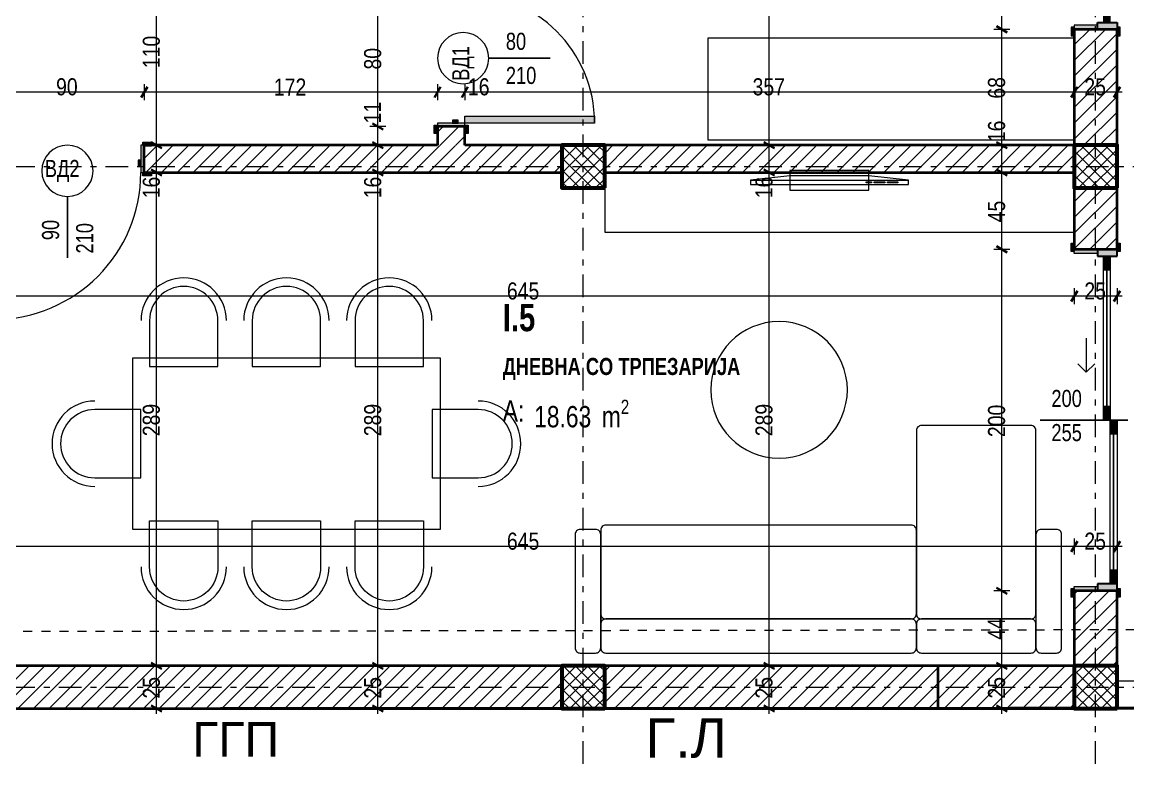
# Model space of a CAD drawing. Extents: x 1230 to 300706, y -1407 to 36108.
# Drawn here: x 66690 to 73165, y 7504 to 11849 of the extents above; entities that cross this region are included whole.
import ezdxf

# ---------------------------------------------------------------- set-up
doc = ezdxf.new("R2010")
doc.units = 0
doc.header["$LTSCALE"] = 5
doc.header["$MEASUREMENT"] = 0
doc.set_wipeout_variables(frame=1)
for name, pattern in [('- Двойно прекъснати линии', [1093.611073, 529.166651, -211.666656, 141.111112, -211.666656]), ('- Прекъснати линия', [423.333333, 211.666667, -211.666667]), ('Wipeout_Contour', [100000, 0, -100000])]:
    doc.linetypes.add(name, pattern=pattern)
for name, color, linetype, lineweight in [('1', 255, 'Continuous', 13), ('101', 253, 'Continuous', 15), ('2', 8, 'Continuous', 15), ('23', 8, 'Continuous', 30), ('27', 7, 'Continuous', 40), ('4', 43, 'Continuous', 20), ('46', 9, 'Continuous', 35), ('47', 7, 'Continuous', 60), ('5', 7, 'Continuous', 25), ('7', 7, 'Continuous', 25), ('85', 254, 'Continuous', 20), ('dimenzija', 7, 'Continuous', 13), ('gradezna_linija', 7, 'Continuous', 53), ('Pecat', 7, 'Continuous', 25), ('U-3.2 LINIJA NA PARCELA', 82, 'Continuous', 50)]:
    doc.layers.add(name, color=color, linetype=linetype, lineweight=lineweight)
for name, color, linetype, lineweight, true_color in [('168', 7, 'Continuous', 15, 0x5e5e5e), ('184', 7, 'Continuous', 0, 0xe8e8e8), ('3', 7, 'Continuous', 18, 0x7c7c7c), ('45', 7, 'Continuous', 35, 0x404040), ('61', 7, 'Continuous', 20, 0x6a6a6a), ('87', 7, 'Continuous', 20, 0x6a6a6a), ('89', 7, 'Continuous', 20, 0x111111)]:
    doc.layers.add(name, color=color, linetype=linetype, lineweight=lineweight, true_color=true_color)
doc.layers.add('LEGENDI', color=7, linetype='Continuous')
doc.styles.add('GENERATED_STYLE_4', font='arial.ttf')
doc.styles.add('GENERATED_STYLE_5', font='arialbd.ttf')
doc.styles.add('GENERATED_STYLE_6', font='Cambria Math.ttf')
doc.styles.add('PECAT', font='arial.ttf', dxfattribs={"height": 1.5})
pattern_1 = [(45, (4240.815, 9842.58), (-45.96194, 45.96194), [])]
pattern_2 = [(45, (4240.815, 9842.58), (-35.35534, 35.35534), []), (135, (4240.815, 9842.58), (35.35534, 35.35534), [])]

# ---------------------------------------------------------------- blocks, each defined once
blk = doc.blocks.new('A$C7bff3a25')
at = {"color": 5, "linetype": 'Continuous', "lineweight": 70, "const_width": 0.00234, "flags": 128}
blk.add_lwpolyline([(30.3721, 12.7893), (16.9847, 25.5474)], dxfattribs=at)
at = {"layer": 'gradezna_linija', "linetype": 'Continuous', "lineweight": 35}
blk.add_lwpolyline([(27.4767, 15.5431), (28.7793, 14.3009), (33.5412, 19.2943), (32.2385, 20.5366), (23.5543, 28.8181), (18.7924, 23.8247)], close=True, dxfattribs=at).dxf.unprotected_set("ltscale", 0)
at = {"layer": 'U-3.2 LINIJA NA PARCELA', "color": 84, "linetype": 'Continuous', "lineweight": 35, "true_color": 0x2aa800}
blk.add_lwpolyline([(16.9847, 25.5474), (30.3721, 12.7893)], dxfattribs=at)
at = {"layer": 'LEGENDI', "style": 'PECAT'}
blk.add_text('Г.Л', height=0.23074, rotation=316.35843, dxfattribs=at).set_placement((25.2804, 17.2405))
at = {"layer": 'Pecat', "color": 84, "true_color": 0x2aa800, "style": 'PECAT'}
blk.add_text('ГГП', height=0.20214, rotation=316.36751, dxfattribs=at).set_placement((23.3638, 19.0765))

msp = doc.modelspace()

# ---------------------------------------------------------------- hatches: boundary and pattern name
at = {"layer": '184', "linetype": 'Continuous', "lineweight": 0}
for points in [[(73061.1, 11847), (73061.1, 11927), (73021.1, 11927), (73021.1, 11847)], [(73061.1, 10478.1), (73021.1, 10478.1), (73021.1, 10398.1), (73061.1, 10398.1)], [(73021.1, 9518.1), (73061.1, 9518.1), (73061.1, 9598.1), (73021.1, 9598.1)], [(73101.1, 9518.1), (73061.1, 9518.1), (73061.1, 9438.1), (73101.1, 9438.1)], [(73061.1, 8558.1), (73101.1, 8558.1), (73101.1, 8638.1), (73061.1, 8638.1)]]:
    msp.add_hatch(color=256, dxfattribs=at).paths.add_polyline_path(points)

# ---------------------------------------------------------------- linework, layer by layer
at = {"layer": '101', "linetype": 'Continuous', "lineweight": 15}
for p, q in [((69242.4, 11274.1), (69210.4, 11274.1)), ((69282.4, 11298.1), (70042.4, 11298.1)), ((70042.4, 11298.1), (70042.4, 11258.1)), ((67369.2, 11040.1), (67369.2, 11008.1))]:
    msp.add_line(p, q, dxfattribs=at)
at = {"layer": '2', "linetype": 'Continuous', "lineweight": 15, "flags": 128}
for points in [[(69272.4, 11788.1, 1), (69272.4, 11488.1, 1)], [(67105.2, 10978.1, 1), (66805.2, 10978.1, 1)]]:
    msp.add_lwpolyline(points, format="xyb", close=True, dxfattribs=at)
at = {"layer": '23', "linetype": 'Continuous', "lineweight": 30}
for p, q in [((72986.1, 11847), (73101.1, 11847)), ((72986.1, 10478.1), (73101.1, 10478.1)), ((73101.1, 8558.1), (72986.1, 8558.1))]:
    msp.add_line(p, q, dxfattribs=at)
at = {"layer": '3', "linetype": 'Continuous', "lineweight": 18}
for p, q in [((72921.1, 9998.1), (72921.1, 9798.1)), ((72921.1, 9798.1), (72871.1, 9848.1)), ((72921.1, 9798.1), (72971.1, 9848.1))]:
    msp.add_line(p, q, dxfattribs=at)
at = {"layer": '4', "linetype": 'Continuous', "lineweight": 20}
for p, q in [((70954.3, 10923), (71879.9, 10923)), ((71633.1, 10908), (71633.1, 10914.3)), ((71633.1, 10914.3), (71663.9, 10914.3)), ((71663.9, 10908), (71633.1, 10908)), ((71663.9, 10914.3), (71663.9, 10908)), ((71679.3, 10908), (71679.3, 10914.3)), ((71679.3, 10914.3), (71741, 10914.3)), ((71741, 10908), (71679.3, 10908)), ((71741, 10914.3), (71741, 10908)), ((71756.5, 10908), (71756.5, 10914.3)), ((71756.5, 10914.3), (71818.2, 10914.3)), ((71818.2, 10908), (71756.5, 10908)), ((71818.2, 10914.3), (71818.2, 10908)), ((70078.2, 8383), (70078.2, 8353)), ((70078.2, 8353), (70078.2, 8323))]:
    msp.add_line(p, q, dxfattribs=at)
at = {"layer": '4', "linetype": 'Continuous', "lineweight": 20, "flags": 128}
for points in [[(67436.2, 9831.2), (67836.2, 9831.2), (67836.2, 10101.2, 1), (67436.2, 10101.2)], [(68037.8, 9831.2), (68437.8, 9831.2), (68437.8, 10101.2, 1), (68037.8, 10101.2)], [(68639.5, 9831.2), (69039.5, 9831.2), (69039.5, 10101.2, 1), (68639.5, 10101.2)], [(71122.1, 10094.9, 1), (71122.1, 9294.9, 1)], [(67385.4, 9179.7), (67385.4, 9579.7), (67115.4, 9579.7, 1), (67115.4, 9179.7)], [(69090.3, 9579.7), (69090.3, 9179.7), (69360.3, 9179.7, 1), (69360.3, 9579.7)], [(72626.5, 9456.3, 0.414214), (72596.5, 9486.3), (71956.5, 9486.3, 0.414214), (71926.5, 9456.3), (71926.5, 8383, 0.414214), (71956.5, 8353), (72596.5, 8353, 0.414214), (72626.5, 8383)], [(67436.2, 8928.1), (67836.2, 8928.1), (67836.2, 8658.1, -1), (67436.2, 8658.1)], [(68037.8, 8928.1), (68437.8, 8928.1), (68437.8, 8658.1, -1), (68037.8, 8658.1)], [(68639.5, 8928.1), (69039.5, 8928.1), (69039.5, 8658.1, -1), (68639.5, 8658.1)], [(70078.2, 8848, 0.414214), (70048.2, 8878), (69958.2, 8878, 0.414214), (69928.2, 8848), (69928.2, 8183, 0.414214), (69958.2, 8153), (70048.2, 8153, 0.414214), (70078.2, 8183)], [(71926.5, 8873, 0.414214), (71896.5, 8903), (70108.2, 8903, 0.414214), (70078.2, 8873), (70078.2, 8383, 0.414214), (70108.2, 8353), (71896.5, 8353, 0.414214), (71926.5, 8383)], [(72776.5, 8848, 0.414214), (72746.5, 8878), (72656.5, 8878, 0.414214), (72626.5, 8848), (72626.5, 8183, 0.414214), (72656.5, 8153), (72746.5, 8153, 0.414214), (72776.5, 8183)], [(71926.5, 8323, 0.414214), (71896.5, 8353), (70108.2, 8353, 0.414214), (70078.2, 8323), (70078.2, 8183, 0.414214), (70108.2, 8153), (71896.5, 8153, 0.414214), (71926.5, 8183)], [(72626.5, 8323, 0.414214), (72596.5, 8353), (71956.5, 8353, 0.414214), (71926.5, 8323), (71926.5, 8183, 0.414214), (71956.5, 8153), (72596.5, 8153, 0.414214), (72626.5, 8183)]]:
    msp.add_lwpolyline(points, format="xyb", close=True, dxfattribs=at)
msp.add_lwpolyline([(67335.4, 8878.1), (69140.3, 8878.1), (69140.3, 9881.2), (67335.4, 9881.2)], close=True, dxfattribs=at)
at = {"layer": '4', "linetype": 'Continuous', "lineweight": 20}
for centre, start, end in [((67636.2, 10101.2), 0, 180), ((68237.8, 10101.2), 0, 180), ((68839.5, 10101.2), 0, 180), ((67115.4, 9379.7), 90, 270), ((69360.3, 9379.7), 270, 90), ((67636.2, 8658.1), 180, 0), ((68237.8, 8658.1), 180, 0), ((68839.5, 8658.1), 180, 0)]:
    msp.add_arc(centre, 250, start, end, dxfattribs=at)
at = {"layer": '45', "linetype": 'Continuous', "lineweight": 35}
for p, q in [((72394.8, 11825), (72457.3, 11788.9)), ((67387.2, 11408.6), (67423.3, 11471.1)), ((69104.3, 11408.6), (69140.4, 11471.1)), ((69264.3, 11408.6), (69300.4, 11471.1)), ((68741.9, 11256.2), (68804.4, 11220.1)), ((72394.8, 10536.2), (72457.3, 10500.1)), ((72833.1, 10212.7), (72869.2, 10275.2)), ((73083.1, 10212.7), (73119.2, 10275.2)), ((72833.1, 8746.9), (72869.2, 8809.4)), ((73083.1, 8746.9), (73119.2, 8809.4)), ((72394.8, 8536.2), (72457.3, 8500.1))]:
    msp.add_line(p, q, dxfattribs=at)
at = {"layer": '5', "linetype": 'Continuous', "lineweight": 25}
for p, q in [((69422.4, 11638.1), (69782.4, 11638.1)), ((66955.2, 10828.1), (66955.2, 10468.1)), ((73164.7, 9518.1), (72651.1, 9518.1))]:
    msp.add_line(p, q, dxfattribs=at)
at = {"layer": '61', "linetype": 'Continuous', "lineweight": 20}
for p, q in [((73021.1, 11927), (73021.1, 11847)), ((73061.1, 11847), (73061.1, 11927)), ((73021.1, 11847), (73061.1, 11847)), ((73021.1, 10398.1), (73021.1, 10478.1)), ((73021.1, 10478.1), (73061.1, 10478.1)), ((73061.1, 10478.1), (73061.1, 10398.1)), ((73061.1, 10398.1), (73021.1, 10398.1)), ((73041.1, 10398.1), (73041.1, 9598.1)), ((73021.1, 9518.1), (73021.1, 9598.1)), ((73021.1, 9598.1), (73061.1, 9598.1)), ((73061.1, 9598.1), (73061.1, 9518.1)), ((73061.1, 9518.1), (73021.1, 9518.1)), ((73061.1, 9438.1), (73061.1, 9518.1)), ((73061.1, 9518.1), (73101.1, 9518.1)), ((73101.1, 9518.1), (73101.1, 9438.1)), ((73101.1, 9438.1), (73061.1, 9438.1)), ((73081.1, 9438.1), (73081.1, 8638.1)), ((73061.1, 8558.1), (73061.1, 8638.1)), ((73061.1, 8638.1), (73101.1, 8638.1)), ((73101.1, 8638.1), (73101.1, 8558.1)), ((73101.1, 8558.1), (73061.1, 8558.1))]:
    msp.add_line(p, q, dxfattribs=at)
at = {"layer": '61', "linetype": 'Continuous', "lineweight": 20, "flags": 128}
for points in [[(73041.1, 10398.1), (73041.1, 9598.1), (73021.1, 9598.1), (73021.1, 10398.1)], [(73061.1, 10398.1), (73061.1, 9598.1), (73041.1, 9598.1), (73041.1, 10398.1)], [(73081.1, 9438.1), (73081.1, 8638.1), (73061.1, 8638.1), (73061.1, 9438.1)], [(73101.1, 9438.1), (73101.1, 8638.1), (73081.1, 8638.1), (73081.1, 9438.1)]]:
    msp.add_lwpolyline(points, close=True, dxfattribs=at)
at = {"layer": '85', "linetype": 'Continuous', "lineweight": 20, "ltscale": 0.05}
for p, q in [((72426.1, 11807), (72426.1, 13807)), ((68773.2, 11238.1), (68773.2, 12038.1)), ((72473, 11807), (72379.2, 11807)), ((67405.2, 11486.7), (67405.2, 11393)), ((69122.4, 11486.7), (69122.4, 11393)), ((69282.4, 11486.7), (69282.4, 11393)), ((67405.2, 11439.9), (66505.2, 11439.9)), ((69122.4, 11439.9), (67405.2, 11439.9)), ((69282.4, 11439.9), (69122.4, 11439.9)), ((68820, 11238.1), (68726.3, 11238.1)), ((72473, 10518.1), (72379.2, 10518.1)), ((72426.1, 8518.1), (72426.1, 10518.1)), ((72851.1, 10244), (66405.2, 10244)), ((72851.1, 10290.9), (72851.1, 10197.1)), ((73101.1, 10244), (72851.1, 10244)), ((73101.1, 10290.9), (73101.1, 10197.1)), ((73131.7, 10244), (73101.1, 10244)), ((72851.1, 8825), (72851.1, 8731.3)), ((73101.1, 8825), (73101.1, 8731.3)), ((72851.1, 8778.1), (66405.2, 8778.1)), ((73101.1, 8778.1), (72851.1, 8778.1)), ((73131.7, 8778.1), (73101.1, 8778.1)), ((72473, 8518.1), (72379.2, 8518.1))]:
    msp.add_line(p, q, dxfattribs=at)
at = {"layer": '89', "linetype": 'Continuous', "lineweight": 20, "flags": 128}
msp.add_lwpolyline([(73101.1, 7828.1), (74901.1, 7828.1), (74901.1, 14728.1), (73101.1, 14728.1), (61101.1, 14728.1), (61101.1, 7828.1)], close=True, dxfattribs=at)

# ---------------------------------------------------------------- texts
at = {"layer": '1', "linetype": 'Continuous', "lineweight": 13, "attachment_point": 1}
for s, insert, char_height, style in [('\\A1;{\\W0.800000x;\\pql;\\pt0;\\fCentury Gothic|b1|i0|c204|p34;I.5}', (69504.4, 10198.6), 160, 'GENERATED_STYLE_5'), ('\\A1;{\\W0.800000x;\\pql;\\pt0;\\fCentury Gothic|b0|i0|c204|p34;A: }', (69504.4, 9633.9), 125, 'GENERATED_STYLE_4'), ('\\A1;{\\W0.800000x;\\pql;\\pt0,1;\\fCentury Gothic|b0|i0|c204|p34;18.63\\fCentury Gothic|b0|i0|c204|p34;\\A1{\\H.66x;\\S^  ;}\\fCentury Gothic|b0|i0|c204|p34; m\\fCentury Gothic|b0|i0|c204|p34;\\A1{\\H.66x;\\S2^  ;}}', (69687.9, 9637.1), 125, 'GENERATED_STYLE_4')]:
    msp.add_mtext(s, dxfattribs=dict(at, insert=insert, char_height=char_height, style=style))
at = {"layer": '46', "linetype": 'Continuous', "lineweight": 35, "char_height": 100, "attachment_point": 7, "rotation": 90, "style": 'GENERATED_STYLE_6'}
for s, insert in [('\\A1;{\\W0.850000x;\\pql;\\fCentury Gothic|b0|i0|c0|p34;110}', (67497.7, 11579.8)), ('\\A1;{\\W0.850000x;\\pql;\\fCentury Gothic|b0|i0|c0|p34;80}', (68793.9, 11571.7)), ('\\A1;{\\W0.850000x;\\pql;\\fCentury Gothic|b0|i0|c0|p34;68}', (72446.9, 11401.2)), ('\\A1;{\\W0.850000x;\\pql;\\fCentury Gothic|b0|i0|c0|p34;11}', (68791.4, 11256.2)), ('\\A1;{\\W0.850000x;\\pql;\\fCentury Gothic|b0|i0|c0|p34;45}', (72446.9, 10676.7)), ('\\A1;{\\W0.850000x;\\pql;\\fCentury Gothic|b0|i0|c0|p34;289}', (67497.7, 9423.5)), ('\\A1;{\\W0.850000x;\\pql;\\fCentury Gothic|b0|i0|c0|p34;289}', (68793.9, 9423.5)), ('\\A1;{\\W0.850000x;\\pql;\\fCentury Gothic|b0|i0|c0|p34;289}', (71085.2, 9423.5)), ('\\A1;{\\W0.850000x;\\pql;\\fCentury Gothic|b0|i0|c0|p34;200}', (72446.9, 9418.5)), ('\\A1;{\\W0.850000x;\\pql;\\fCentury Gothic|b0|i0|c0|p34;44}', (72444.3, 8231.7))]:
    msp.add_mtext(s, dxfattribs=dict(at, insert=insert))
at = {"layer": '46', "linetype": 'Continuous', "lineweight": 35, "char_height": 100}
for s, insert, attachment_point, style in [('\\A1;{\\W0.850000x;\\pql;\\fCentury Gothic|b0|i0|c0|p34;90}', (66888.8, 11419.1), 7, 'GENERATED_STYLE_6'), ('\\A1;{\\W0.850000x;\\pql;\\fCentury Gothic|b0|i0|c0|p34;172}', (68164.2, 11419.1), 7, 'GENERATED_STYLE_6'), ('\\A1;{\\W0.850000x;\\pql;\\fCentury Gothic|b0|i0|c0|p34;16}', (69300.4, 11419.1), 7, 'GENERATED_STYLE_6'), ('\\A1;{\\W0.850000x;\\pql;\\fCentury Gothic|b0|i0|c0|p34;357}', (70967.1, 11419.1), 7, 'GENERATED_STYLE_6'), ('\\A1;{\\W0.850000x;\\pql;\\fCentury Gothic|b0|i0|c0|p34;645}', (69528.6, 10223.2), 7, 'GENERATED_STYLE_6'), ('\\A1;{\\W0.850000x;\\pql;\\fCentury Gothic|b0|i0|c0|p34;25}', (72909.7, 10223.2), 7, 'GENERATED_STYLE_6'), ('\\A1;{\\W0.800000x;\\pql;\\pt0;\\fCentury Gothic|b1|i0|c204|p34;ДНЕВНА СО ТРПЕЗАРИЈА}', (69504.4, 9882.1), 1, 'GENERATED_STYLE_5'), ('\\A1;{\\W0.850000x;\\pql;\\fCentury Gothic|b0|i0|c0|p34;645}', (69528.6, 8757.4), 7, 'GENERATED_STYLE_6'), ('\\A1;{\\W0.850000x;\\pql;\\fCentury Gothic|b0|i0|c0|p34;25}', (72909.7, 8757.4), 7, 'GENERATED_STYLE_6')]:
    msp.add_mtext(s, dxfattribs=dict(at, insert=insert, attachment_point=attachment_point, style=style))
at = {"layer": '7', "linetype": 'Continuous', "lineweight": 25, "char_height": 100, "attachment_point": 7}
for s, insert, style in [('\\A1;{\\W0.800000x;\\pql;\\pt1;\\fCentury Gothic|b0|i0|c204|p34;80}', (69522.4, 11685.6), 'GENERATED_STYLE_4'), ('\\A1;{\\W0.800000x;\\pql;\\pt1;\\fCentury Gothic|b0|i0|c204|p34;210}', (69522.4, 11485.6), 'GENERATED_STYLE_4'), ('\\A1;{\\W0.800000x;\\pql;\\pt1;\\fCentury Gothic|b0|i0|c204|p34;ВД2}', (66823, 10913), 'GENERATED_STYLE_4'), ('\\A1;{\\W0.800000x;\\pql;\\pt0;\\fCentury Gothic|b0|i0|c0|p34;200\\fCentury Gothic|b0|i0|c0|p34;\\A1{\\H.66x;\\S^  ;}\\fCentury Gothic|b0|i0|c0|p34;\\fCentury Gothic|b0|i0|c0|p34;}', (72716.8, 9565.6), 'GENERATED_STYLE_6'), ('\\A1;{\\W0.800000x;\\pql;\\pt0;\\fCentury Gothic|b0|i0|c0|p34;255\\fCentury Gothic|b0|i0|c0|p34;\\A1{\\H.66x;\\S^  ;}\\fCentury Gothic|b0|i0|c0|p34;\\fCentury Gothic|b0|i0|c0|p34;}', (72716.8, 9365.6), 'GENERATED_STYLE_6')]:
    msp.add_mtext(s, dxfattribs=dict(at, insert=insert, style=style))
at = {"layer": '7', "linetype": 'Continuous', "lineweight": 25, "char_height": 100, "attachment_point": 7, "rotation": 90, "style": 'GENERATED_STYLE_4'}
for s, insert in [('\\A1;{\\W0.800000x;\\pql;\\pt1;\\fCentury Gothic|b0|i0|c204|p34;ВД1}', (69337.5, 11505.9)), ('\\A1;{\\W0.800000x;\\pql;\\pt1;\\fCentury Gothic|b0|i0|c204|p34;90}', (66907.8, 10571.9)), ('\\A1;{\\W0.800000x;\\pql;\\pt1;\\fCentury Gothic|b0|i0|c204|p34;210}', (67107.8, 10493.8))]:
    msp.add_mtext(s, dxfattribs=dict(at, insert=insert))

# ---------------------------------------------------------------- next in the draw order: wipeouts: each hides what was drawn before it
at = {"linetype": 'Wipeout_Contour', "lineweight": 0, "ltscale": 1490.812015}
msp.add_wipeout([(72851.1, 11128.1), (73101.1, 11128.1), (73101.1, 11807), (72851.1, 11807)], dxfattribs=at)
at = {"linetype": 'Wipeout_Contour', "lineweight": 0, "ltscale": 1182.085436}
msp.add_wipeout([(67405.2, 10968.1), (69851.1, 10968.1), (69851.1, 11128.1), (67405.2, 11128.1)], dxfattribs=at)
at = {"linetype": 'Wipeout_Contour', "lineweight": 0, "ltscale": 1461.135104}
msp.add_wipeout([(73101.1, 10878.1), (72851.1, 10878.1), (72851.1, 10518.1), (73101.1, 10518.1)], dxfattribs=at)
at = {"linetype": 'Wipeout_Contour', "lineweight": 0, "ltscale": 1382.605941}
msp.add_wipeout([(72851.1, 8078.1), (73101.1, 8078.1), (73101.1, 8518.1), (72851.1, 8518.1)], dxfattribs=at)
at = {"linetype": 'Wipeout_Contour', "lineweight": 0, "ltscale": 968.605241}
msp.add_wipeout([(64948.8, 7828.1), (69851.1, 7828.1), (69851.1, 8078.1), (64948.8, 8078.1)], dxfattribs=at)
at = {"linetype": 'Wipeout_Contour', "lineweight": 0, "ltscale": 1443.540137}
msp.add_wipeout([(74741.1, 7988.1), (73101.1, 7988.1), (73101.1, 7828.1), (74741.1, 7828.1)], dxfattribs=at)

# ---------------------------------------------------------------- next in the draw order: hatches: boundary and pattern name
at = {"layer": '168', "linetype": 'Continuous', "lineweight": 15}
h = msp.add_hatch(dxfattribs=at)
h.set_pattern_fill('COMMON_BRICK_0001', color=256, scale=50, style=0, pattern_type=2)
h.set_pattern_definition(pattern_1)
h.paths.add_polyline_path([(72851.1, 11128.1), (73101.1, 11128.1), (73101.1, 11807), (72851.1, 11807)])
h = msp.add_hatch(dxfattribs=at)
h.set_pattern_fill('COMMON_BRICK_0001', color=256, scale=50, style=0, pattern_type=2)
h.set_pattern_definition(pattern_1)
h.paths.add_polyline_path([(67405.2, 10968.1), (69851.1, 10968.1), (69851.1, 11128.1), (67405.2, 11128.1)])
h = msp.add_hatch(dxfattribs=at)
h.set_pattern_fill('COMMON_BRICK_0001', color=256, scale=50, style=0, pattern_type=2)
h.set_pattern_definition(pattern_1)
h.paths.add_polyline_path([(73101.1, 10878.1), (72851.1, 10878.1), (72851.1, 10518.1), (73101.1, 10518.1)])
h = msp.add_hatch(dxfattribs=at)
h.set_pattern_fill('COMMON_BRICK_0001', color=256, scale=50, style=0, pattern_type=2)
h.set_pattern_definition(pattern_1)
h.paths.add_polyline_path([(72851.1, 8078.1), (73101.1, 8078.1), (73101.1, 8518.1), (72851.1, 8518.1)])
h = msp.add_hatch(dxfattribs=at)
h.set_pattern_fill('COMMON_BRICK_0001', color=256, scale=50, style=0, pattern_type=2)
h.set_pattern_definition(pattern_1)
h.paths.add_polyline_path([(64948.8, 7828.1), (69851.1, 7828.1), (69851.1, 8078.1), (64948.8, 8078.1)])
at = {"layer": '184', "linetype": 'Continuous', "lineweight": 0}
for points in [[(72832.1, 11820), (72832.1, 11770), (72851.1, 11770), (72851.1, 11820)], [(72986.1, 11832), (72851.1, 11832), (72851.1, 11807), (72986.1, 11807)], [(72986.1, 11847), (72986.1, 11807), (73101.1, 11807), (73101.1, 11847)], [(73101.1, 11820), (73101.1, 11770), (73120.1, 11770), (73120.1, 11820)], [(67397.2, 11147.1), (67397.2, 11128.1), (67447.2, 11128.1), (67447.2, 11147.1)], [(67385.2, 11128.1), (67385.2, 10968.1), (67405.2, 10968.1), (67405.2, 11128.1)], [(67385.2, 11040.1), (67369.2, 11040.1), (67369.2, 11008.1), (67385.2, 11008.1)], [(67397.2, 10968.1), (67397.2, 10949.1), (67447.2, 10949.1), (67447.2, 10968.1)], [(72832.1, 10505.1), (72851.1, 10505.1), (72851.1, 10555.1), (72832.1, 10555.1)], [(73101.1, 10505.1), (73120.1, 10505.1), (73120.1, 10555.1), (73101.1, 10555.1)], [(72986.1, 10493.1), (72986.1, 10518.1), (72851.1, 10518.1), (72851.1, 10493.1)], [(72986.1, 10478.1), (73101.1, 10478.1), (73101.1, 10518.1), (72986.1, 10518.1)], [(72986.1, 8518.1), (73101.1, 8518.1), (73101.1, 8558.1), (72986.1, 8558.1)], [(72851.1, 8531.1), (72832.1, 8531.1), (72832.1, 8481.1), (72851.1, 8481.1)], [(72986.1, 8518.1), (72986.1, 8543.1), (72851.1, 8543.1), (72851.1, 8518.1)], [(73120.1, 8531.1), (73101.1, 8531.1), (73101.1, 8481.1), (73120.1, 8481.1)]]:
    msp.add_hatch(color=256, dxfattribs=at).paths.add_polyline_path(points)

# ---------------------------------------------------------------- next in the draw order: linework, layer by layer
at = {"layer": '101', "linetype": 'Continuous', "lineweight": 15}
for p, q in [((67385.2, 11128.1), (67385.2, 10968.1)), ((67405.2, 11128.1), (67385.2, 11128.1)), ((67405.2, 10968.1), (67405.2, 11128.1)), ((67385.2, 11040.1), (67369.2, 11040.1)), ((67369.2, 11008.1), (67385.2, 11008.1)), ((67385.2, 11008.1), (67385.2, 11040.1)), ((67385.2, 10968.1), (67405.2, 10968.1))]:
    msp.add_line(p, q, dxfattribs=at)
msp.add_arc((66525.2, 10968.1), 860, 270, 0, dxfattribs=at)
at = {"layer": '23', "linetype": 'Continuous', "lineweight": 30}
for p, q in [((72986.1, 11807), (72986.1, 11847)), ((73101.1, 11807), (72986.1, 11807)), ((73101.1, 11847), (73101.1, 11807)), ((73101.1, 10518.1), (72986.1, 10518.1)), ((72986.1, 10518.1), (72986.1, 10478.1)), ((73101.1, 10478.1), (73101.1, 10518.1)), ((72986.1, 8558.1), (72986.1, 8518.1)), ((73101.1, 8518.1), (73101.1, 8558.1)), ((72986.1, 8518.1), (73101.1, 8518.1))]:
    msp.add_line(p, q, dxfattribs=at)
at = {"layer": '27', "linetype": 'Continuous', "lineweight": 40}
for p, q in [((72851.1, 11807), (72851.1, 11770)), ((72986.1, 11807), (72851.1, 11807)), ((72986.1, 11807), (72851.1, 11807)), ((72986.1, 11807), (72851.1, 11807)), ((72851.1, 11807), (72851.1, 11770)), ((72851.1, 11807), (72851.1, 11770)), ((73101.1, 11807), (72986.1, 11807)), ((73101.1, 11807), (72986.1, 11807)), ((73101.1, 11807), (72986.1, 11807)), ((73101.1, 11807), (73101.1, 11770)), ((73101.1, 11807), (73101.1, 11770)), ((73101.1, 11807), (73101.1, 11770)), ((67405.2, 11128.1), (67447.2, 11128.1)), ((67405.2, 10968.1), (67405.2, 11128.1)), ((67405.2, 10968.1), (67405.2, 11128.1)), ((67405.2, 10968.1), (67405.2, 11128.1)), ((67405.2, 11128.1), (67447.2, 11128.1)), ((67405.2, 11128.1), (67447.2, 11128.1)), ((67405.2, 10968.1), (67447.2, 10968.1)), ((67405.2, 10968.1), (67447.2, 10968.1)), ((67405.2, 10968.1), (67447.2, 10968.1)), ((72851.1, 10518.1), (72851.1, 10555.1)), ((72851.1, 10518.1), (72851.1, 10555.1)), ((72851.1, 10518.1), (72851.1, 10555.1)), ((73101.1, 10518.1), (73101.1, 10555.1)), ((73101.1, 10518.1), (73101.1, 10555.1)), ((73101.1, 10518.1), (73101.1, 10555.1)), ((72986.1, 10518.1), (72851.1, 10518.1)), ((72986.1, 10518.1), (72851.1, 10518.1)), ((72986.1, 10518.1), (72851.1, 10518.1)), ((73101.1, 10518.1), (72986.1, 10518.1)), ((73101.1, 10518.1), (72986.1, 10518.1)), ((73101.1, 10518.1), (72986.1, 10518.1)), ((72851.1, 8518.1), (72851.1, 8481.1)), ((72986.1, 8518.1), (72851.1, 8518.1)), ((72986.1, 8518.1), (72851.1, 8518.1)), ((72986.1, 8518.1), (72851.1, 8518.1)), ((72851.1, 8518.1), (72851.1, 8481.1)), ((72851.1, 8518.1), (72851.1, 8481.1)), ((73101.1, 8518.1), (72986.1, 8518.1)), ((73101.1, 8518.1), (72986.1, 8518.1)), ((73101.1, 8518.1), (72986.1, 8518.1)), ((73101.1, 8518.1), (73101.1, 8481.1)), ((73101.1, 8518.1), (73101.1, 8481.1)), ((73101.1, 8518.1), (73101.1, 8481.1))]:
    msp.add_line(p, q, dxfattribs=at)
at = {"layer": '27', "linetype": 'Continuous', "lineweight": 40, "flags": 128}
for points in [[(72851.1, 11807), (72851.1, 11128.1)], [(73101.1, 11128.1), (73101.1, 11807)], [(69122.4, 11128.1), (67405.2, 11128.1)], [(69851.1, 11128.1), (69282.4, 11128.1)], [(67405.2, 10968.1), (69851.1, 10968.1)], [(72851.1, 10878.1), (72851.1, 10518.1)], [(73101.1, 10518.1), (73101.1, 10878.1)], [(72851.1, 8518.1), (72851.1, 8078.1)], [(73101.1, 8078.1), (73101.1, 8518.1)], [(69851.1, 8078.1), (66405.2, 8078.1)], [(64948.8, 7828.1), (69851.1, 7828.1)]]:
    msp.add_lwpolyline(points, dxfattribs=at)
at = {"layer": '3', "linetype": 'Continuous', "lineweight": 18}
for p, q in [((67397.2, 11147.1), (67447.2, 11147.1)), ((67397.2, 11128.1), (67397.2, 11147.1)), ((67447.2, 11147.1), (67447.2, 11128.1)), ((67447.2, 11128.1), (67397.2, 11128.1)), ((67397.2, 10968.1), (67447.2, 10968.1)), ((67397.2, 10949.1), (67397.2, 10968.1)), ((67447.2, 10949.1), (67397.2, 10949.1)), ((67447.2, 10968.1), (67447.2, 10949.1))]:
    msp.add_line(p, q, dxfattribs=at)
at = {"layer": '45', "linetype": 'Continuous', "lineweight": 35}
for p, q in [((72833.1, 11408.6), (72869.2, 11471.1)), ((73083.1, 11408.6), (73119.2, 11471.1)), ((67445.7, 11146.2), (67508.2, 11110.1)), ((68741.9, 11146.2), (68804.4, 11110.1)), ((67445.7, 10986.2), (67508.2, 10950.1)), ((68741.9, 10986.2), (68804.4, 10950.1)), ((67445.7, 8096.2), (67508.2, 8060.1)), ((68741.9, 8096.2), (68804.4, 8060.1)), ((67445.7, 7846.2), (67508.2, 7810.1)), ((68741.9, 7846.2), (68804.4, 7810.1))]:
    msp.add_line(p, q, dxfattribs=at)
at = {"layer": '61', "linetype": 'Continuous', "lineweight": 20}
for p, q in [((72832.1, 11820), (72832.1, 11770)), ((72851.1, 11820), (72832.1, 11820)), ((72986.1, 11832), (72851.1, 11832)), ((72851.1, 11832), (72851.1, 11807)), ((72851.1, 11770), (72851.1, 11820)), ((72851.1, 11807), (72986.1, 11807)), ((72986.1, 11807), (72986.1, 11832)), ((73101.1, 11820), (73101.1, 11770)), ((73120.1, 11820), (73101.1, 11820)), ((73120.1, 11770), (73120.1, 11820)), ((72832.1, 11770), (72851.1, 11770)), ((73101.1, 11770), (73120.1, 11770)), ((72832.1, 10505.1), (72832.1, 10555.1)), ((72832.1, 10555.1), (72851.1, 10555.1)), ((72851.1, 10555.1), (72851.1, 10505.1)), ((73101.1, 10505.1), (73101.1, 10555.1)), ((73101.1, 10555.1), (73120.1, 10555.1)), ((73120.1, 10555.1), (73120.1, 10505.1)), ((72851.1, 10505.1), (72832.1, 10505.1)), ((72851.1, 10493.1), (72851.1, 10518.1)), ((72851.1, 10518.1), (72986.1, 10518.1)), ((72986.1, 10493.1), (72851.1, 10493.1)), ((72986.1, 10518.1), (72986.1, 10493.1)), ((73120.1, 10505.1), (73101.1, 10505.1)), ((72832.1, 8481.1), (72832.1, 8531.1)), ((72832.1, 8531.1), (72851.1, 8531.1)), ((72851.1, 8518.1), (72851.1, 8543.1)), ((72851.1, 8543.1), (72986.1, 8543.1)), ((72851.1, 8531.1), (72851.1, 8481.1)), ((72986.1, 8518.1), (72851.1, 8518.1)), ((72986.1, 8543.1), (72986.1, 8518.1)), ((73101.1, 8481.1), (73101.1, 8531.1)), ((73101.1, 8531.1), (73120.1, 8531.1)), ((73120.1, 8531.1), (73120.1, 8481.1)), ((72851.1, 8481.1), (72832.1, 8481.1)), ((73120.1, 8481.1), (73101.1, 8481.1))]:
    msp.add_line(p, q, dxfattribs=at)
at = {"layer": '85', "linetype": 'Continuous', "lineweight": 20, "ltscale": 0.05}
for p, q in [((67477, 11128.1), (67477, 12230.7)), ((72851.1, 11486.7), (72851.1, 11393)), ((73101.1, 11486.7), (73101.1, 11393)), ((72851.1, 11439.9), (69282.4, 11439.9)), ((73101.1, 11439.9), (72851.1, 11439.9)), ((73131.7, 11439.9), (73101.1, 11439.9)), ((68773.2, 11128.1), (68773.2, 11238.1)), ((67523.8, 11128.1), (67430.1, 11128.1)), ((67477, 10968.1), (67477, 11128.1)), ((68820, 11128.1), (68726.3, 11128.1)), ((68773.2, 10968.1), (68773.2, 11128.1)), ((67523.8, 10968.1), (67430.1, 10968.1)), ((67477, 8078.1), (67477, 10968.1)), ((68820, 10968.1), (68726.3, 10968.1)), ((68773.2, 8078.1), (68773.2, 10968.1)), ((67523.8, 8078.1), (67430.1, 8078.1)), ((67477, 7828.1), (67477, 8078.1)), ((68820, 8078.1), (68726.3, 8078.1)), ((68773.2, 7828.1), (68773.2, 8078.1)), ((67523.8, 7828.1), (67430.1, 7828.1)), ((67477, 7797.6), (67477, 7828.1)), ((68820, 7828.1), (68726.3, 7828.1)), ((68773.2, 7797.6), (68773.2, 7828.1))]:
    msp.add_line(p, q, dxfattribs=at)
at = {"layer": '85', "linetype": '- Прекъснати линия', "lineweight": 20, "ltscale": 0.05}
msp.add_line((59182.7, 8269.5), (76386.4, 8295.9), dxfattribs=at)
at = {"layer": '87', "linetype": 'Continuous', "lineweight": 20, "flags": 128}
for points in [[(74741.1, 7988.1), (73101.1, 7988.1)], [(73101.1, 7828.1), (74741.1, 7828.1)]]:
    msp.add_lwpolyline(points, dxfattribs=at)

# ---------------------------------------------------------------- next in the draw order: texts
at = {"layer": '46', "linetype": 'Continuous', "lineweight": 35, "insert": (72909.7, 11419.1), "char_height": 100, "attachment_point": 7, "style": 'GENERATED_STYLE_6'}
msp.add_mtext('\\A1;{\\W0.850000x;\\pql;\\fCentury Gothic|b0|i0|c0|p34;25}', dxfattribs=at)
at = {"layer": '46', "linetype": 'Continuous', "lineweight": 35, "char_height": 100, "attachment_point": 7, "rotation": 90, "style": 'GENERATED_STYLE_6'}
for s, insert in [('\\A1;{\\W0.850000x;\\pql;\\fCentury Gothic|b0|i0|c0|p34;16}', (67497.7, 10817.3)), ('\\A1;{\\W0.850000x;\\pql;\\fCentury Gothic|b0|i0|c0|p34;16}', (68793.9, 10817.3)), ('\\A1;{\\W0.850000x;\\pql;\\fCentury Gothic|b0|i0|c0|p34;25}', (67497.7, 7886.7)), ('\\A1;{\\W0.850000x;\\pql;\\fCentury Gothic|b0|i0|c0|p34;25}', (68793.9, 7886.7))]:
    msp.add_mtext(s, dxfattribs=dict(at, insert=insert))

# ---------------------------------------------------------------- next in the draw order: wipeouts: each hides what was drawn before it
at = {"linetype": 'Wipeout_Contour', "lineweight": 0, "ltscale": 1224.131951}
msp.add_wipeout([(69122.4, 11128.1), (69282.4, 11128.1), (69282.4, 11238.1), (69122.4, 11238.1)], dxfattribs=at)
at = {"linetype": 'Wipeout_Contour', "lineweight": 0, "ltscale": 1371.248163}
msp.add_wipeout([(70101.1, 11128.1), (70101.1, 10968.1), (72851.1, 10968.1), (72851.1, 11128.1)], dxfattribs=at)
at = {"linetype": 'Wipeout_Contour', "lineweight": 0, "ltscale": 1261.184567}
msp.add_wipeout([(70101.1, 7828.1), (72851.1, 7828.1), (72851.1, 8078.1), (70101.1, 8078.1)], dxfattribs=at)

# ---------------------------------------------------------------- next in the draw order: hatches: boundary and pattern name
at = {"layer": '168', "linetype": 'Continuous', "lineweight": 15}
h = msp.add_hatch(dxfattribs=at)
h.set_pattern_fill('COMMON_BRICK_0001', color=256, scale=50, style=0, pattern_type=2)
h.set_pattern_definition(pattern_1)
h.paths.add_polyline_path([(69122.4, 11128.1), (69282.4, 11128.1), (69282.4, 11238.1), (69122.4, 11238.1)])
h = msp.add_hatch(dxfattribs=at)
h.set_pattern_fill('COMMON_BRICK_0001', color=256, scale=50, style=0, pattern_type=2)
h.set_pattern_definition(pattern_1)
h.paths.add_polyline_path([(70101.1, 11128.1), (70101.1, 10968.1), (72851.1, 10968.1), (72851.1, 11128.1)])
h = msp.add_hatch(dxfattribs=at)
h.set_pattern_fill('COMMON_BRICK_0001', color=256, scale=50, style=0, pattern_type=2)
h.set_pattern_definition(pattern_1)
h.paths.add_polyline_path([(70101.1, 7828.1), (72851.1, 7828.1), (72851.1, 8078.1), (70101.1, 8078.1)])
at = {"layer": '184', "linetype": 'Continuous', "lineweight": 0}
for points in [[(69242.4, 11258.1), (69242.4, 11274.1), (69210.4, 11274.1), (69210.4, 11258.1)], [(70042.4, 11258.1), (70042.4, 11298.1), (69282.4, 11298.1), (69282.4, 11258.1)], [(69122.4, 11246.1), (69103.4, 11246.1), (69103.4, 11196.1), (69122.4, 11196.1)], [(69122.4, 11238.1), (69282.4, 11238.1), (69282.4, 11258.1), (69122.4, 11258.1)], [(69301.4, 11246.1), (69282.4, 11246.1), (69282.4, 11196.1), (69301.4, 11196.1)]]:
    msp.add_hatch(color=256, dxfattribs=at).paths.add_polyline_path(points)

# ---------------------------------------------------------------- next in the draw order: linework, layer by layer
at = {"layer": '101', "linetype": 'Continuous', "lineweight": 15}
for p, q in [((69210.4, 11274.1), (69210.4, 11258.1)), ((69242.4, 11258.1), (69242.4, 11274.1)), ((69282.4, 11258.1), (69282.4, 11298.1)), ((69282.4, 11258.1), (69122.4, 11258.1)), ((69122.4, 11258.1), (69122.4, 11238.1)), ((69122.4, 11238.1), (69282.4, 11238.1)), ((69210.4, 11258.1), (69242.4, 11258.1)), ((69282.4, 11238.1), (69282.4, 11258.1)), ((70042.4, 11258.1), (69282.4, 11258.1))]:
    msp.add_line(p, q, dxfattribs=at)
msp.add_arc((69282.4, 11258.1), 760, 0, 90, dxfattribs=at)
at = {"layer": '27', "linetype": 'Continuous', "lineweight": 40}
for p, q in [((69122.4, 11238.1), (69122.4, 11196.1)), ((69282.4, 11238.1), (69122.4, 11238.1)), ((69282.4, 11238.1), (69122.4, 11238.1)), ((69282.4, 11238.1), (69122.4, 11238.1)), ((69122.4, 11238.1), (69122.4, 11196.1)), ((69122.4, 11238.1), (69122.4, 11196.1)), ((69282.4, 11238.1), (69282.4, 11196.1)), ((69282.4, 11238.1), (69282.4, 11196.1)), ((69282.4, 11238.1), (69282.4, 11196.1))]:
    msp.add_line(p, q, dxfattribs=at)
at = {"layer": '27', "linetype": 'Continuous', "lineweight": 40, "flags": 128}
for points in [[(69122.4, 11238.1), (69122.4, 11128.1)], [(69282.4, 11128.1), (69282.4, 11238.1)], [(72851.1, 11128.1), (70101.1, 11128.1)], [(70101.1, 10968.1), (72851.1, 10968.1)], [(72851.1, 8078.1), (70101.1, 8078.1)], [(70101.1, 7828.1), (72851.1, 7828.1)]]:
    msp.add_lwpolyline(points, dxfattribs=at)
at = {"layer": '3', "linetype": 'Continuous', "lineweight": 18}
for p, q in [((69103.4, 11196.1), (69103.4, 11246.1)), ((69103.4, 11246.1), (69122.4, 11246.1)), ((69122.4, 11246.1), (69122.4, 11196.1)), ((69282.4, 11196.1), (69282.4, 11246.1)), ((69282.4, 11246.1), (69301.4, 11246.1)), ((69301.4, 11246.1), (69301.4, 11196.1)), ((69122.4, 11196.1), (69103.4, 11196.1)), ((69301.4, 11196.1), (69282.4, 11196.1))]:
    msp.add_line(p, q, dxfattribs=at)
at = {"layer": '4', "linetype": 'Continuous', "lineweight": 20, "flags": 128}
for points in [[(70954.3, 10898), (71879.9, 10898), (71879.9, 10923), (71648.5, 10948), (71185.7, 10948), (70954.3, 10923)], [(71185.7, 10865.2), (71648.5, 10865.2), (71648.5, 10980.9), (71185.7, 10980.9)]]:
    msp.add_lwpolyline(points, close=True, dxfattribs=at)
at = {"layer": '45', "linetype": 'Continuous', "lineweight": 35}
for p, q in [((71033.1, 11146.2), (71095.6, 11110.1)), ((72394.8, 11146.2), (72457.3, 11110.1)), ((71033.1, 10986.2), (71095.6, 10950.1)), ((72394.8, 10986.2), (72457.3, 10950.1)), ((71033.1, 8096.2), (71095.6, 8060.1)), ((71033.1, 7846.2), (71095.6, 7810.1))]:
    msp.add_line(p, q, dxfattribs=at)
at = {"layer": '85', "linetype": 'Continuous', "lineweight": 20, "ltscale": 0.05}
for p, q in [((71064.4, 11128.1), (71064.4, 14478.1)), ((72426.1, 11128.1), (72426.1, 11807)), ((71111.3, 11128.1), (71017.5, 11128.1)), ((71064.4, 10968.1), (71064.4, 11128.1)), ((72473, 11128.1), (72379.2, 11128.1)), ((72426.1, 10968.1), (72426.1, 11128.1)), ((71111.3, 10968.1), (71017.5, 10968.1)), ((71064.4, 8078.1), (71064.4, 10968.1)), ((72473, 10968.1), (72379.2, 10968.1)), ((72426.1, 10518.1), (72426.1, 10968.1)), ((71111.3, 8078.1), (71017.5, 8078.1)), ((71064.4, 7828.1), (71064.4, 8078.1)), ((71111.3, 7828.1), (71017.5, 7828.1)), ((71064.4, 7797.6), (71064.4, 7828.1))]:
    msp.add_line(p, q, dxfattribs=at)

# ---------------------------------------------------------------- next in the draw order: texts
at = {"layer": '46', "linetype": 'Continuous', "lineweight": 35, "char_height": 100, "attachment_point": 7, "rotation": 90, "style": 'GENERATED_STYLE_6'}
for s, insert in [('\\A1;{\\W0.850000x;\\pql;\\fCentury Gothic|b0|i0|c0|p34;16}', (72446.9, 11146.2)), ('\\A1;{\\W0.850000x;\\pql;\\fCentury Gothic|b0|i0|c0|p34;16}', (71085.2, 10817.3)), ('\\A1;{\\W0.850000x;\\pql;\\fCentury Gothic|b0|i0|c0|p34;25}', (71085.2, 7886.7))]:
    msp.add_mtext(s, dxfattribs=dict(at, insert=insert))

# ---------------------------------------------------------------- next in the draw order: wipeouts: each hides what was drawn before it
at = {"linetype": 'Wipeout_Contour', "lineweight": 0, "ltscale": 1266.816181}
msp.add_wipeout([(70101.1, 10878.1), (70101.1, 11128.1), (69851.1, 11128.1), (69851.1, 10878.1)], dxfattribs=at)
at = {"linetype": 'Wipeout_Contour', "lineweight": 0, "ltscale": 1472.58658}
msp.add_wipeout([(73101.1, 10878.1), (73101.1, 11128.1), (72851.1, 11128.1), (72851.1, 10878.1)], dxfattribs=at)
at = {"linetype": 'Wipeout_Contour', "lineweight": 0, "ltscale": 1149.64434}
msp.add_wipeout([(70101.1, 7828.1), (70101.1, 8078.1), (69851.1, 8078.1), (69851.1, 7828.1)], dxfattribs=at)
at = {"linetype": 'Wipeout_Contour', "lineweight": 0, "ltscale": 1333.600428}
msp.add_wipeout([(72051.1, 7828.1), (72851.1, 7828.1), (72851.1, 8078.1), (72051.1, 8078.1)], dxfattribs=at)

# ---------------------------------------------------------------- next in the draw order: hatches: boundary and pattern name
at = {"layer": '1', "linetype": 'Continuous', "lineweight": 13}
h = msp.add_hatch(dxfattribs=at)
h.set_pattern_fill('1_БЕТОН_СГЛОБЯЕМИ_ЕЛЕМЕН_E7', color=256, scale=50, style=0, pattern_type=2)
h.set_pattern_definition(pattern_2)
h.paths.add_polyline_path([(70101.1, 10878.1), (70101.1, 11128.1), (69851.1, 11128.1), (69851.1, 10878.1)])
h = msp.add_hatch(dxfattribs=at)
h.set_pattern_fill('1_БЕТОН_СГЛОБЯЕМИ_ЕЛЕМЕН_E7', color=256, scale=50, style=0, pattern_type=2)
h.set_pattern_definition(pattern_2)
h.paths.add_polyline_path([(73101.1, 10878.1), (73101.1, 11128.1), (72851.1, 11128.1), (72851.1, 10878.1)])
h = msp.add_hatch(dxfattribs=at)
h.set_pattern_fill('1_БЕТОН_СГЛОБЯЕМИ_ЕЛЕМЕН_E7', color=256, scale=50, style=0, pattern_type=2)
h.set_pattern_definition(pattern_2)
h.paths.add_polyline_path([(70101.1, 7828.1), (70101.1, 8078.1), (69851.1, 8078.1), (69851.1, 7828.1)])
at = {"layer": '168', "linetype": 'Continuous', "lineweight": 15}
h = msp.add_hatch(dxfattribs=at)
h.set_pattern_fill('COMMON_BRICK_0001', color=256, scale=50, style=0, pattern_type=2)
h.set_pattern_definition(pattern_1)
h.paths.add_polyline_path([(72051.1, 7828.1), (72851.1, 7828.1), (72851.1, 8078.1), (72051.1, 8078.1)])

# ---------------------------------------------------------------- next in the draw order: linework, layer by layer
at = {"layer": '1', "linetype": '- Двойно прекъснати линии', "lineweight": 13, "ltscale": 0.05}
for p, q in [((69975.8, 7503.9), (69975.8, 14928.4)), ((60616.4, 11003.1), (75301.9, 11003.1))]:
    msp.add_line(p, q, dxfattribs=at)
at = {"layer": '27', "linetype": 'Continuous', "lineweight": 40, "flags": 128}
for points in [[(72851.1, 8078.1), (72051.1, 8078.1)], [(72051.1, 8078.1), (72051.1, 7828.1)], [(72051.1, 7828.1), (72851.1, 7828.1)]]:
    msp.add_lwpolyline(points, dxfattribs=at)
at = {"layer": '4', "linetype": 'Continuous', "lineweight": 20, "flags": 128}
for points in [[(70707.6, 11757), (72851.1, 11757), (72851.1, 11157), (70707.6, 11157)], [(70101.1, 10618.1), (72851.1, 10618.1), (72851.1, 10968.1), (70101.1, 10968.1)]]:
    msp.add_lwpolyline(points, close=True, dxfattribs=at)
at = {"layer": '45', "linetype": 'Continuous', "lineweight": 35}
for p, q in [((72394.8, 8096.2), (72457.3, 8060.1)), ((72394.8, 7846.2), (72457.3, 7810.1))]:
    msp.add_line(p, q, dxfattribs=at)
at = {"layer": '47', "linetype": 'Continuous', "lineweight": 60, "flags": 128}
for points in [[(70101.1, 10878.1), (70101.1, 11128.1), (69851.1, 11128.1), (69851.1, 10878.1)], [(73101.1, 10878.1), (73101.1, 11128.1), (72851.1, 11128.1), (72851.1, 10878.1)], [(70101.1, 7828.1), (70101.1, 8078.1), (69851.1, 8078.1), (69851.1, 7828.1)]]:
    msp.add_lwpolyline(points, close=True, dxfattribs=at)
at = {"layer": '85', "linetype": 'Continuous', "lineweight": 20, "ltscale": 0.05}
for p, q in [((72426.1, 8078.1), (72426.1, 8518.1)), ((72473, 8078.1), (72379.2, 8078.1)), ((72426.1, 7828.1), (72426.1, 8078.1)), ((72473, 7828.1), (72379.2, 7828.1)), ((72426.1, 7797.6), (72426.1, 7828.1))]:
    msp.add_line(p, q, dxfattribs=at)

# ---------------------------------------------------------------- next in the draw order: texts
at = {"layer": '46', "linetype": 'Continuous', "lineweight": 35, "insert": (72446.9, 7886.7), "char_height": 100, "attachment_point": 7, "rotation": 90, "style": 'GENERATED_STYLE_6'}
msp.add_mtext('\\A1;{\\W0.850000x;\\pql;\\fCentury Gothic|b0|i0|c0|p34;25}', dxfattribs=at)

# ---------------------------------------------------------------- next in the draw order: wipeouts: each hides what was drawn before it
at = {"linetype": 'Wipeout_Contour', "lineweight": 0, "ltscale": 1373.088055}
msp.add_wipeout([(73101.1, 7828.1), (73101.1, 8078.1), (72851.1, 8078.1), (72851.1, 7828.1)], dxfattribs=at)

# ---------------------------------------------------------------- next in the draw order: hatches: boundary and pattern name
at = {"layer": '1', "linetype": 'Continuous', "lineweight": 13}
h = msp.add_hatch(dxfattribs=at)
h.set_pattern_fill('1_БЕТОН_СГЛОБЯЕМИ_ЕЛЕМЕН_E7', color=256, scale=50, style=0, pattern_type=2)
h.set_pattern_definition(pattern_2)
h.paths.add_polyline_path([(73101.1, 7828.1), (73101.1, 8078.1), (72851.1, 8078.1), (72851.1, 7828.1)])

# ---------------------------------------------------------------- next in the draw order: linework, layer by layer
at = {"layer": '1', "linetype": '- Двойно прекъснати линии', "lineweight": 13, "ltscale": 0.05}
for p, q in [((72975.8, 7503.9), (72975.8, 14928.4)), ((60616.4, 7953.1), (75301.9, 7953.1))]:
    msp.add_line(p, q, dxfattribs=at)
at = {"layer": '47', "linetype": 'Continuous', "lineweight": 60, "flags": 128}
msp.add_lwpolyline([(73101.1, 7828.1), (73101.1, 8078.1), (72851.1, 8078.1), (72851.1, 7828.1)], close=True, dxfattribs=at)

# ---------------------------------------------------------------- next in the draw order: block references
at = {"layer": 'dimenzija', "ltscale": 50, "xscale": 1000, "yscale": 1000, "zscale": 1000, "rotation": 43.63995756689516}
msp.add_blockref('A$C7bff3a25', (63943.1, -22382.7), dxfattribs=at)

doc.saveas('drawing.dxf')
